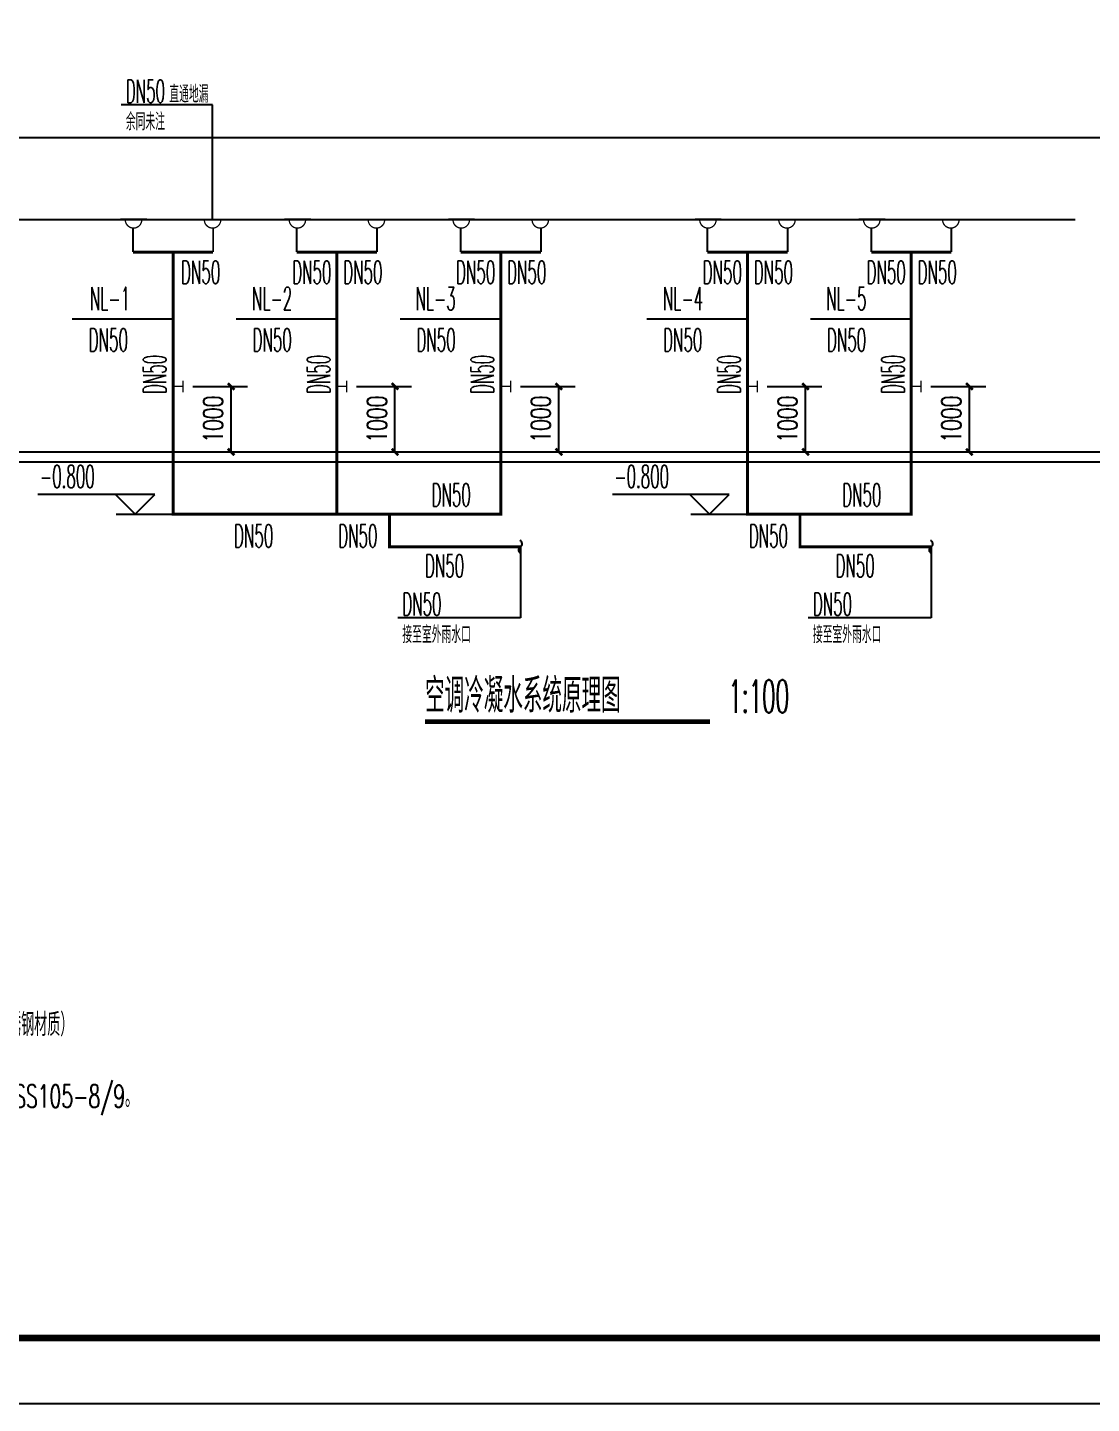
# Model space of a CAD drawing. Extents: x 1725261 to 1937680, y 860327 to 1571294.
# Drawn here: x 1825866 to 1842099, y 1010102 to 1031102 of the extents above; entities that cross this region are included whole.
import ezdxf

# ---------------------------------------------------------------- set-up
doc = ezdxf.new("R2010")
doc.units = 0
doc.header["$LTSCALE"] = 1000
doc.header["$MEASUREMENT"] = 0
for name, color, linetype in [('DIM_SYMB', 3, 'Continuous'), ('DIM_不分区给水', 3, 'Continuous'), ('DIM_污水', 3, 'Continuous'), ('DIM_消防', 3, 'Continuous'), ('EQUIP_凝结', 7, 'Continuous'), ('EQUIP_污水', 7, 'Continuous'), ('PIPE-凝结', 150, 'N'), ('TEL_TEXT @ 1', 7, 'Continuous'), ('TWT', 7, 'Continuous'), ('TWT_DIM', 3, 'Continuous'), ('TWT_ELEV', 3, 'Continuous'), ('图框', 140, 'Continuous')]:
    doc.layers.add(name, color=color, linetype=linetype)
doc.styles.add('_TCH_DIM_T3', font='SIMPLEX', dxfattribs={"width": 0.705882, "bigfont": 'GBCBIG'})
doc.styles.add('_TWT_SERIAL', font='simplex.shx', dxfattribs={"width": 0.6, "oblique": 10, "height": 3.5, "bigfont": 'aadri.shx'})
doc.styles.add('Annotative', font='simplex.shx', dxfattribs={"width": 0.6, "bigfont": 'aadri.shx'})
doc.styles.add('HZ', font='TXT', dxfattribs={"bigfont": 'HZTXT'})
doc.styles.get("Standard").update_dxf_attribs({"font": 'gbenor.shx', "bigfont": 'gbcbig.shx'})
doc.linetypes.add('N', pattern='A,3,-0.2,["N",Standard,S=0.25,R=0,X=-0.1,Y=-0.115],-0.2', length=3.4)
doc.dimstyles.new('_TWT_ARCH&&100', dxfattribs={"dimtxt": 297.5, "dimasz": 100, "dimexe": 250, "dimexo": 300, "dimgap": 126.25, "dimtad": 1, "dimdec": 0, "dimzin": 0, "dimdsep": 46, "dimtxsty": '_TCH_DIM_T3', "dimblk": 'ARCHTICK', "dimcen": 0.09, "dimclrt": 7, "dimazin": 2, "dimtfac": 1, "dimtdec": 0, "dimtix": 1, "dimtmove": 2, "dimatfit": 3, "dimfxl": 0, "dimtolj": 1, "dimtzin": 0, "dimarcsym": 0})

# ---------------------------------------------------------------- blocks, each defined once
blk = doc.blocks.new('_ArchTick')
at = {"color": 0, "linetype": 'ByBlock', "const_width": 0.4}
blk.add_lwpolyline([(-0.5, -0.5), (0.5, 0.5)], dxfattribs=at)
blk = doc.blocks.new('*D160')
at = {"layer": 'Defpoints', "color": 0}
for p in [(1839350, 1025624), (1840236, 1025624), (1839350, 1024624)]:
    blk.add_point(p, dxfattribs=at)
at = {"layer": 'TWT_DIM', "color": 0, "lineweight": -2}
for p, q in [((1839650, 1025624), (1840486, 1025624)), ((1840236, 1024624), (1840236, 1025624)), ((1839650, 1024624), (1840486, 1024624))]:
    blk.add_line(p, q, dxfattribs=at)
at = {"layer": 'TWT_DIM', "color": 0, "lineweight": -2, "xscale": 100, "yscale": 100, "zscale": 100}
for p, rotation in [((1840236, 1025624), 90), ((1840236, 1024624), 270)]:
    blk.add_blockref('_ArchTick', p, dxfattribs=dict(at, rotation=rotation))
at = {"layer": 'TWT_DIM', "color": 7, "insert": (1839961, 1025124), "char_height": 297.5, "attachment_point": 5, "rotation": 90, "style": '_TCH_DIM_T3'}
blk.add_mtext('\\A1;1000', dxfattribs=at)
blk = doc.blocks.new('*D161')
at = {"layer": 'Defpoints', "color": 0}
for p in [(1836850, 1025624), (1837736, 1025624), (1836850, 1024624)]:
    blk.add_point(p, dxfattribs=at)
at = {"layer": 'TWT_DIM', "color": 0, "lineweight": -2}
for p, q in [((1837150, 1025624), (1837986, 1025624)), ((1837736, 1024624), (1837736, 1025624)), ((1837150, 1024624), (1837986, 1024624))]:
    blk.add_line(p, q, dxfattribs=at)
at = {"layer": 'TWT_DIM', "color": 0, "lineweight": -2, "xscale": 100, "yscale": 100, "zscale": 100}
for p, rotation in [((1837736, 1025624), 90), ((1837736, 1024624), 270)]:
    blk.add_blockref('_ArchTick', p, dxfattribs=dict(at, rotation=rotation))
at = {"layer": 'TWT_DIM', "color": 7, "insert": (1837461, 1025124), "char_height": 297.5, "attachment_point": 5, "rotation": 90, "style": '_TCH_DIM_T3'}
blk.add_mtext('\\A1;1000', dxfattribs=at)
blk = doc.blocks.new('*D162')
at = {"layer": 'Defpoints', "color": 0}
for p in [(1833086, 1025624), (1833972, 1025624), (1833086, 1024624)]:
    blk.add_point(p, dxfattribs=at)
at = {"layer": 'TWT_DIM', "color": 0, "lineweight": -2}
for p, q in [((1833386, 1025624), (1834222, 1025624)), ((1833972, 1024624), (1833972, 1025624)), ((1833386, 1024624), (1834222, 1024624))]:
    blk.add_line(p, q, dxfattribs=at)
at = {"layer": 'TWT_DIM', "color": 0, "lineweight": -2, "xscale": 100, "yscale": 100, "zscale": 100}
for p, rotation in [((1833972, 1025624), 90), ((1833972, 1024624), 270)]:
    blk.add_blockref('_ArchTick', p, dxfattribs=dict(at, rotation=rotation))
at = {"layer": 'TWT_DIM', "color": 7, "insert": (1833697, 1025124), "char_height": 297.5, "attachment_point": 5, "rotation": 90, "style": '_TCH_DIM_T3'}
blk.add_mtext('\\A1;1000', dxfattribs=at)
blk = doc.blocks.new('*D163')
at = {"layer": 'Defpoints', "color": 0}
for p in [(1830586, 1025624), (1831472, 1025624), (1830586, 1024624)]:
    blk.add_point(p, dxfattribs=at)
at = {"layer": 'TWT_DIM', "color": 0, "lineweight": -2}
for p, q in [((1830886, 1025624), (1831722, 1025624)), ((1831472, 1024624), (1831472, 1025624)), ((1830886, 1024624), (1831722, 1024624))]:
    blk.add_line(p, q, dxfattribs=at)
at = {"layer": 'TWT_DIM', "color": 0, "lineweight": -2, "xscale": 100, "yscale": 100, "zscale": 100}
for p, rotation in [((1831472, 1025624), 90), ((1831472, 1024624), 270)]:
    blk.add_blockref('_ArchTick', p, dxfattribs=dict(at, rotation=rotation))
at = {"layer": 'TWT_DIM', "color": 7, "insert": (1831197, 1025124), "char_height": 297.5, "attachment_point": 5, "rotation": 90, "style": '_TCH_DIM_T3'}
blk.add_mtext('\\A1;1000', dxfattribs=at)
blk = doc.blocks.new('*D164')
at = {"layer": 'Defpoints', "color": 0}
for p in [(1828086, 1025624), (1828972, 1025624), (1828086, 1024624)]:
    blk.add_point(p, dxfattribs=at)
at = {"layer": 'TWT_DIM', "color": 0, "lineweight": -2}
for p, q in [((1828386, 1025624), (1829222, 1025624)), ((1828972, 1024624), (1828972, 1025624)), ((1828386, 1024624), (1829222, 1024624))]:
    blk.add_line(p, q, dxfattribs=at)
at = {"layer": 'TWT_DIM', "color": 0, "lineweight": -2, "xscale": 100, "yscale": 100, "zscale": 100}
for p, rotation in [((1828972, 1025624), 90), ((1828972, 1024624), 270)]:
    blk.add_blockref('_ArchTick', p, dxfattribs=dict(at, rotation=rotation))
at = {"layer": 'TWT_DIM', "color": 7, "insert": (1828697, 1025124), "char_height": 297.5, "attachment_point": 5, "rotation": 90, "style": '_TCH_DIM_T3'}
blk.add_mtext('\\A1;1000', dxfattribs=at)
blk = doc.blocks.new('$ATTACHMENT$00000066')
blk.add_line((-212, 500), (188, 500))
at = {"const_width": 20}
blk.add_lwpolyline([(-134, 500, 1.067664), (116, 500)], format="xyb", dxfattribs=at)
at = {"const_width": 30}
blk.add_lwpolyline([(0, 367), (0, 0)], dxfattribs=at)
at = {"style": 'HZ', "width": 0.7, "flags": 1}
for tag in ['UNIT', 'WHAT', 'SPEC']:
    blk.add_attdef(tag, (0, 0), '', height=0.001, dxfattribs=at)
blk = doc.blocks.new('$ATTACHMENT$00000073')
at = {"const_width": 20}
for points in [[(0, 0), (150, 0)], [(150, 90), (150, -90)]]:
    blk.add_lwpolyline(points, dxfattribs=at)
blk = doc.blocks.new('$TwtSys$00000132')
at = {"elevation": 0}
blk.add_lwpolyline([(7, -101, -0.575183), (0, 0, 0.604745), (-11, 101, 16.924828)], format="xyb", dxfattribs=at)

msp = doc.modelspace()

# ---------------------------------------------------------------- hatches: boundary and pattern name
at = {"layer": 'PIPE-凝结'}
for points in [[(1828086, 1023674.3), (1828086, 1023651.8), (1828063.5, 1023651.8)], [(1828086, 1023674.3), (1828063.5, 1023674.3), (1828063.5, 1023651.8)], [(1833086, 1023674.3), (1833108.5, 1023674.3), (1833108.5, 1023651.8)], [(1833086, 1023674.3), (1833086, 1023651.8), (1833108.5, 1023651.8)], [(1836849.8, 1023674.3), (1836827.3, 1023674.3), (1836827.3, 1023651.8)], [(1836849.8, 1023674.3), (1836849.8, 1023651.8), (1836827.3, 1023651.8)], [(1839349.8, 1023674.3), (1839372.3, 1023674.3), (1839372.3, 1023651.8)], [(1839349.8, 1023674.3), (1839349.8, 1023651.8), (1839372.3, 1023651.8)], [(1831387.6, 1023174.3), (1831365.1, 1023174.3), (1831365.1, 1023151.8)], [(1831387.6, 1023174.3), (1831387.6, 1023151.8), (1831365.1, 1023151.8)], [(1837651.4, 1023174.3), (1837628.9, 1023174.3), (1837628.9, 1023151.8)], [(1837651.4, 1023174.3), (1837651.4, 1023151.8), (1837628.9, 1023151.8)]]:
    msp.add_hatch(color=256, dxfattribs=at).paths.add_polyline_path(points)

# ---------------------------------------------------------------- linework, layer by layer
at = {"layer": 'DIM_SYMB', "const_width": 70}
msp.add_lwpolyline([(1831930.8, 1020508.1), (1836279.5, 1020508.1)], dxfattribs=at)
at = {"layer": 'DIM_不分区给水'}
for p, q in [((1827709, 1026649.3), (1826549.1, 1026649.3)), ((1828086, 1026649.3), (1827709, 1026649.3)), ((1830209, 1026649.3), (1829049.1, 1026649.3)), ((1830586, 1026649.3), (1830209, 1026649.3)), ((1832709, 1026649.3), (1831549.1, 1026649.3)), ((1833086, 1026649.3), (1832709, 1026649.3)), ((1836472.8, 1026649.3), (1835312.9, 1026649.3)), ((1836849.8, 1026649.3), (1836472.8, 1026649.3)), ((1838972.8, 1026649.3), (1837812.9, 1026649.3)), ((1839349.8, 1026649.3), (1838972.8, 1026649.3))]:
    msp.add_line(p, q, dxfattribs=at)
at = {"layer": 'DIM_污水'}
for p, q in [((1828686, 1029919.7), (1827295.5, 1029919.7)), ((1828686, 1028174.3), (1828686, 1029919.7)), ((1833387.8, 1023174.3), (1833387.8, 1022091.5)), ((1839651.7, 1023174.3), (1839651.7, 1022091.5)), ((1833387.8, 1022091.5), (1831514.8, 1022091.5)), ((1839651.7, 1022091.5), (1837778.6, 1022091.5))]:
    msp.add_line(p, q, dxfattribs=at)
at = {"layer": 'PIPE-凝结', "const_width": 45}
for points in [[(1827474.1, 1027674.3), (1828086, 1027674.3)], [(1828698, 1027674.3), (1828086, 1027674.3)], [(1828086, 1027674.3), (1828086, 1025624.3)], [(1829974.1, 1027674.3), (1830586, 1027674.3)], [(1831198, 1027674.3), (1830586, 1027674.3)], [(1830586, 1027674.3), (1830586, 1025624.3)], [(1832474.1, 1027674.3), (1833086, 1027674.3)], [(1833698, 1027674.3), (1833086, 1027674.3)], [(1833086, 1027674.3), (1833086, 1025624.3)], [(1836237.9, 1027674.3), (1836849.8, 1027674.3)], [(1837461.8, 1027674.3), (1836849.8, 1027674.3)], [(1836849.8, 1027674.3), (1836849.8, 1025624.3)], [(1838737.9, 1027674.3), (1839349.8, 1027674.3)], [(1839961.8, 1027674.3), (1839349.8, 1027674.3)], [(1839349.8, 1027674.3), (1839349.8, 1025624.3)], [(1828086, 1025624.3), (1828086, 1023674.3)], [(1830586, 1025624.3), (1830586, 1023674.3)], [(1833086, 1025624.3), (1833086, 1023674.3)], [(1836849.8, 1025624.3), (1836849.8, 1023674.3)], [(1839349.8, 1025624.3), (1839349.8, 1023674.3)], [(1828086, 1023674.3), (1830586, 1023674.3)], [(1830586, 1023674.3), (1831387.6, 1023674.3)], [(1831387.6, 1023674.3), (1831387.6, 1023174.3)], [(1831387.6, 1023674.3), (1833086, 1023674.3)], [(1836849.8, 1023674.3), (1837651.4, 1023674.3)], [(1837651.4, 1023674.3), (1837651.4, 1023174.3)], [(1837651.4, 1023674.3), (1839349.8, 1023674.3)], [(1831387.6, 1023174.3), (1833387.6, 1023174.3)], [(1837651.4, 1023174.3), (1839651.4, 1023174.3)]]:
    msp.add_lwpolyline(points, dxfattribs=at)
at = {"layer": 'TWT'}
for p, q in [((1794916, 1029424.3), (1842650.9, 1029424.3)), ((1794916, 1024624.3), (1842650.9, 1024624.3)), ((1794916, 1024474.3), (1842650.9, 1024474.3))]:
    msp.add_line(p, q, dxfattribs=at)
at = {"layer": 'TWT', "color": 8}
msp.add_line((1825022.1, 1028174.3), (1841850.9, 1028174.3), dxfattribs=at)
at = {"layer": 'TWT_ELEV'}
for p, q in [((1827809, 1023974.3), (1826024.8, 1023974.3)), ((1827509, 1023674.3), (1827209, 1023974.3)), ((1827509, 1023674.3), (1827809, 1023974.3)), ((1836572.8, 1023974.3), (1834788.6, 1023974.3)), ((1836272.8, 1023674.3), (1835972.8, 1023974.3)), ((1836272.8, 1023674.3), (1836572.8, 1023974.3)), ((1827220.1, 1023674.3), (1828331.6, 1023674.3)), ((1835983.9, 1023674.3), (1837095.4, 1023674.3))]:
    msp.add_line(p, q, dxfattribs=at)
at = {"layer": '图框'}
msp.add_lwpolyline([(1791250.9, 1010102), (1850650.9, 1010102), (1850650.9, 1052102), (1791250.9, 1052102)], close=True, dxfattribs=at)
at = {"layer": '图框', "const_width": 100}
msp.add_lwpolyline([(1793750.9, 1011102), (1849650.9, 1011102), (1849650.9, 1051102), (1793750.9, 1051102)], close=True, dxfattribs=at)

# ---------------------------------------------------------------- block references
at = {"layer": 'EQUIP_凝结'}
for p in [(1833387.6, 1023174.3), (1839651.4, 1023174.3)]:
    msp.add_blockref('$TwtSys$00000132', p, dxfattribs=at)
at = {"layer": 'EQUIP_污水', "yscale": -1, "rotation": 180}
for p in [(1827474.1, 1027674.3), (1829974.1, 1027674.3), (1832474.1, 1027674.3), (1836237.9, 1027674.3), (1838737.9, 1027674.3)]:
    msp.add_blockref('$ATTACHMENT$00000066', p, dxfattribs=at)
at = {"layer": 'EQUIP_污水'}
for name, p in [('$ATTACHMENT$00000066', (1828698, 1027674.3)), ('$ATTACHMENT$00000066', (1831198, 1027674.3)), ('$ATTACHMENT$00000066', (1833698, 1027674.3)), ('$ATTACHMENT$00000066', (1837461.8, 1027674.3)), ('$ATTACHMENT$00000066', (1839961.8, 1027674.3)), ('$ATTACHMENT$00000073', (1828086, 1025624.3)), ('$ATTACHMENT$00000073', (1830586, 1025624.3)), ('$ATTACHMENT$00000073', (1833086, 1025624.3)), ('$ATTACHMENT$00000073', (1836849.8, 1025624.3)), ('$ATTACHMENT$00000073', (1839349.8, 1025624.3))]:
    msp.add_blockref(name, p, dxfattribs=at)

# ---------------------------------------------------------------- texts
at = {"layer": 'DIM_SYMB', "color": 7, "style": '_TWT_SERIAL'}
for s, height, width, p in [('空调冷凝水系统原理图', 523.62, 0.6, (1831930.8, 1020644)), ('1:100', 500, 0.48, (1836559.5, 1020644))]:
    msp.add_text(s, height=height, dxfattribs=dict(at, width=width)).set_placement(p)
at = {"layer": 'DIM_不分区给水', "color": 7, "style": '_TWT_SERIAL', "width": 0.48}
for s, p in [('NL-1', (1826818.2, 1026789.3)), ('NL-2', (1829292.1, 1026789.3)), ('NL-3', (1831786.2, 1026789.3)), ('NL-4', (1835562, 1026789.3)), ('NL-5', (1838054, 1026789.3)), ('DN50', (1826800.1, 1026159.3)), ('DN50', (1829300.1, 1026159.3)), ('DN50', (1831800.1, 1026159.3)), ('DN50', (1835563.9, 1026159.3)), ('DN50', (1838063.9, 1026159.3))]:
    msp.add_text(s, height=350, dxfattribs=at).set_placement(p)
at = {"layer": 'DIM_污水', "color": 7, "style": '_TWT_SERIAL'}
for s, height, width, p in [('DN50', 350, 0.48, (1827365.5, 1029954.7)), ('直通地漏', 261.81, 0.6, (1828029.5, 1029954.7)), ('余同未注', 261.81, 0.6, (1827365.5, 1029534.7)), ('DN50', 350, 0.48, (1831584.8, 1022126.5)), ('DN50', 350, 0.48, (1837848.6, 1022126.5)), ('接至室外雨水口', 261.81, 0.6, (1831584.8, 1021706.5)), ('接至室外雨水口', 261.81, 0.6, (1837848.6, 1021706.5))]:
    msp.add_text(s, height=height, dxfattribs=dict(at, width=width)).set_placement(p)
at = {"layer": 'DIM_消防', "color": 7, "style": '_TWT_SERIAL', "width": 0.48}
for p in [(1828208.3, 1027191.6), (1829904, 1027191.6), (1830683.3, 1027191.6), (1832404, 1027191.6), (1833183.3, 1027191.6), (1836167.9, 1027191.6), (1836947.1, 1027191.6), (1838667.9, 1027191.6), (1839447.1, 1027191.6), (1832031.7, 1023794.2), (1838295.5, 1023794.2), (1829016.8, 1023168.2), (1830607.3, 1023168.2), (1836871.1, 1023168.2), (1831930.3, 1022711), (1838194.1, 1022711)]:
    msp.add_text('DN50', height=350, dxfattribs=at).set_placement(p)
for p in [(1827981.4, 1025507.9), (1830481.4, 1025507.9), (1832981.4, 1025507.9), (1836745.2, 1025507.9), (1839245.2, 1025507.9)]:
    msp.add_text('DN50', height=350, rotation=90, dxfattribs=at).set_placement(p)
at = {"layer": 'TEL_TEXT @ 1', "style": 'Annotative', "width": 0.6}
for s, p in [('感应式冲洗阀落地式小便器（自带水封）：09S304-109;清扫口见04S301-9；蹲式大便器（选用后进前排自带水封蹲便器），配脚踏式柄型自闭式冲洗阀（不锈钢材质）', (1810359.8, 1015710.1, 0)), ('参考09S304- 92;直通地漏参见04S301-23；不锈钢水封密闭地漏：：04S301-34；水封高度不得小于50mm。水表口径比管径小一号，安装见01SS105-8/9。', (1810367.8, 1014617.6, 0))]:
    msp.add_text(s, height=350, dxfattribs=at).set_placement(p)
at = {"layer": 'TWT_ELEV', "color": 7, "style": '_TWT_SERIAL', "width": 0.48}
for p in [(1826054.8, 1024074.4), (1834818.6, 1024074.4)]:
    msp.add_text('-0.800', height=350, dxfattribs=at).set_placement(p)

# ---------------------------------------------------------------- dimensions: what is measured, and where the dimension line sits
at = {"layer": 'TWT_DIM'}
for p1, p2, picture, middle in [((1828086, 1024624.3), (1828086, 1025624.3), '*D164', (1828697, 1025124.3)), ((1830586, 1024624.3), (1830586, 1025624.3), '*D163', (1831197, 1025124.3)), ((1833086, 1024624.3), (1833086, 1025624.3), '*D162', (1833697, 1025124.3)), ((1836849.8, 1024624.3), (1836849.8, 1025624.3), '*D161', (1837460.9, 1025124.3)), ((1839349.8, 1024624.3), (1839349.8, 1025624.3), '*D160', (1839960.9, 1025124.3))]:
    dim = msp.add_aligned_dim(p1=p1, p2=p2, distance=-886, dimstyle='_TWT_ARCH&&100', dxfattribs=at)
    dim.commit()
    dim.dimension.update_dxf_attribs({"geometry": picture, "text_midpoint": middle})

doc.saveas('drawing.dxf')
